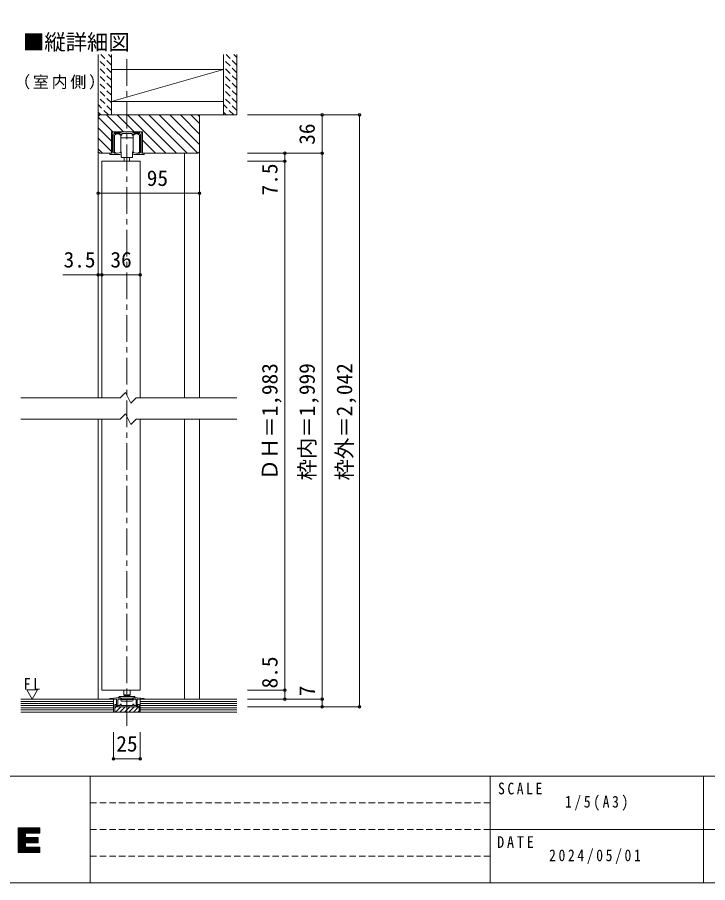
# Model space of a CAD drawing. Units: millimetres on the paper, with parts at other scales. Extents: x -197 to 328, y -138 to 137.
# Drawn here: x -70.8 to 58.6, y -138 to 24.2 of the extents above; entities that cross this region are included whole.
import ezdxf
from ezdxf.enums import TextEntityAlignment as Align

# ---------------------------------------------------------------- set-up
doc = ezdxf.new("R2010")
doc.units = ezdxf.units.MM
doc.header["$PDMODE"] = 32
doc.header["$PDSIZE"] = 0.5
doc.linetypes.add('CHAIN1', pattern=[8, 5, -1, 1, -1])
doc.linetypes.add('DASHED1', pattern=[1.8, 1.2, -0.6])
for name, color, linetype, lineweight in [('0-0_補助線', 7, 'Continuous', 9), ('0-1_通り芯', 4, 'Continuous', 9), ('0-3_仕上げ', 2, 'Continuous', 9), ('0-4_枠', 3, 'Continuous', 9), ('0-6_扉', 6, 'Continuous', 9), ('0-7_金物', 7, 'Continuous', 9), ('0-A_文字', 7, 'Continuous', 9), ('0-B_寸法', 7, 'Continuous', 9), ('0-C_ハッチ', 4, 'DASHED1', 9), ('F-0_補助線', 7, 'Continuous', 9), ('F-1_枠', 7, 'Continuous', 9)]:
    doc.layers.add(name, color=color, linetype=linetype, lineweight=lineweight)
doc.layers.add('F-A_文字', color=7, linetype='Continuous')
doc.styles.add('ＭＳ ゴシック', font='')
doc.styles.get('ＭＳ ゴシック').set_extended_font_data('MS Gothic')

# ---------------------------------------------------------------- blocks, each defined once
blk = doc.blocks.new('04')
at = {"layer": '0-0_補助線', "lineweight": 18}
for p, q in [((-2.785, 2.066), (-2.785, -1.734)), ((-2.585, 2.266), (-2.385, 2.266)), ((-2.545, 1.766), (-2.545, -1.353)), ((-2.385, 2.266), (-2.385, 2.246)), ((-2.345, 1.966), (-1.405, 1.966)), ((-1.085, 2.266), (1.115, 2.266)), ((-1.015, 1.646), (-1.039, 1.646)), ((-1.021, 1.646), (-1.015, 1.646)), ((-0.975, 1.966), (-0.085, 1.966)), ((-0.975, 1.686), (-0.975, 1.966)), ((-0.085, 1.966), (0.015, 2.066)), ((1.068, 1.646), (1.045, 1.646)), ((1.605, 1.966), (1.435, 1.966)), ((1.605, 1.966), (2.375, 1.966)), ((2.575, 1.766), (2.575, -1.353)), ((2.815, 2.066), (2.815, -1.734)), ((-3.185, -1.874), (-3.185, -1.794)), ((-2.785, -1.734), (-3.125, -1.734)), ((-1.305, -1.974), (-3.085, -1.974)), ((-2.185, -1.713), (-1.745, -1.713)), ((-1.105, -1.637), (-1.105, -1.774)), ((-0.484, -2.513), (-0.484, -2.543)), ((-0.484, -2.543), (-0.484, -3.234)), ((0.516, -2.513), (0.516, -2.543)), ((0.516, -2.543), (0.516, -3.234)), ((1.135, -1.637), (1.135, -1.774)), ((3.115, -1.974), (1.335, -1.974)), ((1.775, -1.713), (2.215, -1.713)), ((2.815, -1.734), (3.155, -1.734)), ((3.215, -1.794), (3.215, -1.874))]:
    blk.add_line(p, q, dxfattribs=at)
at = {"layer": '0-0_補助線'}
for p, q in [((-2.344, 1.687), (-2.344, 0.837)), ((-1.144, 1.287), (-1.144, 1.687)), ((1.176, 1.687), (1.176, 1.287)), ((2.376, 0.837), (2.376, 1.687)), ((-2.344, 1.047), (-2.344, -0.073)), ((-2.344, 0.647), (-2.344, 0.837)), ((-2.344, -0.473), (-2.344, 0.647)), ((-1.145, 1.19), (-1.045, 1.19)), ((-1.144, 1.287), (-1.144, 0.837)), ((-1.144, 0.837), (-1.144, 0.647)), ((-1.144, 0.647), (-1.144, -0.473)), ((-0.945, 1.19), (-1.045, 1.19)), ((-0.945, 1.19), (-1.045, 1.19)), ((0.015, 1.19), (-0.945, 1.19)), ((0.015, 1.19), (-0.945, 1.19)), ((0.015, 1.19), (0.975, 1.19)), ((0.015, 1.19), (0.975, 1.19)), ((0.975, 1.19), (1.075, 1.19)), ((0.975, 1.19), (1.075, 1.19)), ((1.175, 1.19), (1.075, 1.19)), ((1.176, 0.837), (1.176, 1.287)), ((1.176, 0.647), (1.176, 0.837)), ((1.176, -0.473), (1.176, 0.647)), ((2.376, 0.837), (2.376, 0.647)), ((2.376, 0.647), (2.376, -0.473)), ((-2.344, -0.663), (-2.344, -0.473)), ((-2.344, -0.663), (-2.344, -1.513)), ((-1.045, -1.45), (-1.145, -1.45)), ((-1.144, -0.473), (-1.144, -0.663)), ((-1.144, -1.113), (-1.144, -0.663)), ((-1.144, -1.513), (-1.144, -1.113)), ((-1.045, -1.71), (-1.045, -1.45)), ((-1.045, -1.45), (-1.045, -1.71)), ((1.075, -1.45), (1.175, -1.45)), ((1.075, -1.71), (1.075, -1.45)), ((1.075, -1.45), (1.075, -1.71)), ((1.176, -0.663), (1.176, -0.473)), ((1.176, -0.663), (1.176, -1.113)), ((1.176, -1.113), (1.176, -1.513)), ((2.376, -0.473), (2.376, -0.663)), ((2.376, -1.513), (2.376, -0.663)), ((-1.045, -2.41), (-1.045, -1.71)), ((-0.945, -2.51), (-0.585, -2.51)), ((-0.585, -2.51), (0.015, -2.51)), ((-0.485, -2.51), (0.015, -2.51)), ((0.515, -2.51), (0.015, -2.51)), ((0.615, -2.51), (0.015, -2.51)), ((0.975, -2.51), (0.615, -2.51)), ((1.075, -2.41), (1.075, -1.71))]:
    blk.add_line(p, q, dxfattribs=at)
at = {"layer": '0-0_補助線', "lineweight": 18}
for points in [[(-2.325, 2.186), (-1.085, 2.186), (-1.085, 2.266)], [(0.015, 2.066), (0.115, 1.966), (1.005, 1.966), (1.005, 1.686)], [(1.115, 2.266), (1.115, 2.186), (2.355, 2.186)], [(2.415, 2.246), (2.415, 2.266), (2.615, 2.266)]]:
    blk.add_lwpolyline(points, dxfattribs=at)
for centre, radius, start, end in [((-2.585, 2.066), 0.2, 90, 180), ((-2.345, 1.766), 0.2, 90, 180), ((-2.325, 2.246), 0.06, 180, 270), ((-1.405, 1.616), 0.35, 7.76643, 90), ((-1.039, 1.666), 0.02, 187.76643, 270), ((-1.015, 1.686), 0.04, 270, 0), ((1.045, 1.686), 0.04, 180, 270), ((1.068, 1.666), 0.02, 270, 352.23357), ((1.435, 1.616), 0.35, 90, 172.23357), ((2.355, 2.246), 0.06, 270, 0), ((2.375, 1.766), 0.2, 0, 90), ((2.615, 2.066), 0.2, 0, 90), ((-2.185, -1.353), 0.36, 180, 270), ((-1.745, -0.713), 1, 270, 301.23293), ((-1.185, -1.637), 0.08, 0, 121.23293), ((1.215, -1.637), 0.08, 58.76707, 180), ((1.775, -0.713), 1, 238.76707, 270), ((2.215, -1.353), 0.36, 270, 0), ((-3.125, -1.794), 0.06, 90, 180), ((-3.085, -1.874), 0.1, 180, 270), ((-1.305, -1.774), 0.2, 270, 0), ((1.335, -1.774), 0.2, 180, 270), ((3.115, -1.874), 0.1, 270, 0), ((3.155, -1.794), 0.06, 0, 90)]:
    blk.add_arc(centre, radius, start, end, dxfattribs=at)
at = {"layer": '0-0_補助線'}
for centre, radius, start, end in [((-1.744, 0.887), 1, 53.1301, 126.8699), ((1.776, 0.887), 1, 53.1301, 126.8699), ((-1.744, -0.713), 1, 233.1301, 306.8699), ((1.776, -0.713), 1, 233.1301, 306.8699), ((-0.945, -2.41), 0.1, 180, 270), ((0.975, -2.41), 0.1, 270, 0)]:
    blk.add_arc(centre, radius, start, end, dxfattribs=at)

msp = doc.modelspace()

# ---------------------------------------------------------------- linework, layer by layer
at = {"layer": '0-0_補助線'}
for p, q in [((-50.869, -101.9), (-50.869, -102.795)), ((-49.669, -102.795), (-49.669, -101.9)), ((-51.769, -103.339), (-51.769, -103.199)), ((-51.769, -103.339), (-51.595, -103.339)), ((-51.669, -103.099), (-49.669, -103.099)), ((-51.595, -103.339), (-51.305, -103.385)), ((-51.305, -103.385), (-51.279, -103.389)), ((-51.279, -103.619), (-51.279, -103.389)), ((-51.279, -103.391), (-49.259, -103.391)), ((-51.279, -103.659), (-49.259, -103.659)), ((-50.869, -102.795), (-49.669, -102.795)), ((-50.619, -102.839), (-50.869, -102.795)), ((-50.769, -102.899), (-50.869, -102.999)), ((-50.869, -103.099), (-50.869, -102.999)), ((-49.669, -102.999), (-50.869, -102.999)), ((-50.769, -102.899), (-49.769, -102.899)), ((-50.619, -102.839), (-49.919, -102.839)), ((-50.619, -102.839), (-50.619, -102.899)), ((-49.919, -102.839), (-49.669, -102.795)), ((-49.919, -102.839), (-49.919, -102.899)), ((-49.669, -102.999), (-49.769, -102.899)), ((-49.669, -102.999), (-49.669, -103.099)), ((-49.669, -103.099), (-48.869, -103.099)), ((-49.259, -103.389), (-48.944, -103.339)), ((-49.259, -103.389), (-49.259, -103.619)), ((-48.944, -103.339), (-48.769, -103.339)), ((-48.769, -103.199), (-48.769, -103.339)), ((-51.269, -103.959), (-49.269, -103.959))]:
    msp.add_line(p, q, dxfattribs=at)
for points in [[(-51.429, -103.799), (-51.429, -103.659), (-51.319, -103.659)], [(-51.319, -103.659), (-51.279, -103.659), (-51.279, -103.619)], [(-49.259, -103.619), (-49.259, -103.659), (-49.219, -103.659)], [(-49.219, -103.659), (-49.109, -103.659), (-49.109, -103.799)]]:
    msp.add_lwpolyline(points, dxfattribs=at)
for centre, radius, start, end in [((-51.669, -103.199), 0.1, 90, 180), ((-51.269, -103.799), 0.16, 180, 270), ((-49.269, -103.799), 0.16, 270, 0), ((-48.869, -103.199), 0.1, 0, 90)]:
    msp.add_arc(centre, radius, start, end, dxfattribs=at)
at = {"layer": '0-1_通り芯', "linetype": 'CHAIN1'}
msp.add_line((-50.269, -108.6), (-50.269, 17.25), dxfattribs=at)
at = {"layer": '0-3_仕上げ'}
for p, q in [((-55.669, 5.95), (-55.669, 17.25)), ((-53.169, 5.95), (-53.169, 17.25)), ((-32.169, 5.95), (-32.169, 17.25)), ((-29.669, 5.95), (-29.669, 17.25)), ((-53.169, 14.45), (-32.169, 14.45)), ((-53.169, 8.45), (-32.169, 8.45)), ((-55.669, 5.95), (-29.669, 5.95)), ((-52.769, -103.6), (-70.169, -103.6)), ((-52.769, -106), (-52.769, -103.6)), ((-47.769, -106), (-47.769, -103.6)), ((-29.669, -103.6), (-47.769, -103.6)), ((-70.169, -106), (-29.669, -106))]:
    msp.add_line(p, q, dxfattribs=at)
at = {"layer": '0-3_仕上げ', "color": 7}
for p, q in [((-32.169, 14.45), (-53.169, 8.45)), ((-70.169, -104), (-52.769, -104)), ((-70.169, -104.4), (-52.769, -104.4)), ((-70.169, -104.8), (-52.769, -104.8)), ((-70.169, -105.2), (-52.769, -105.2)), ((-47.769, -104), (-29.669, -104)), ((-47.769, -104.4), (-29.669, -104.4)), ((-47.769, -104.8), (-29.669, -104.8)), ((-47.769, -105.2), (-29.669, -105.2)), ((-70.169, -105.6), (-52.769, -105.6)), ((-47.769, -105.6), (-29.669, -105.6))]:
    msp.add_line(p, q, dxfattribs=at)
at = {"layer": '0-4_枠', "color": 4}
for p, q in [((-55.669, -47.077), (-55.669, 5.95)), ((-36.669, -47.077), (-36.669, 5.95)), ((-39.469, -47.077), (-39.469, -1.25)), ((-55.669, -103.6), (-55.669, -51.077)), ((-39.469, -103.6), (-39.469, -51.077)), ((-36.669, -103.6), (-36.669, -51.077))]:
    msp.add_line(p, q, dxfattribs=at)
at = {"layer": '0-4_枠'}
for p, q in [((-55.369, 5.95), (-55.669, 5.65)), ((-55.669, 5.65), (-55.669, -0.95)), ((-36.969, 5.95), (-55.369, 5.95)), ((-53.169, 2.75), (-47.369, 2.75)), ((-55.669, -0.95), (-55.369, -1.25))]:
    msp.add_line(p, q, dxfattribs=at)
for points in [[(-36.969, -1.25), (-36.669, -0.95), (-36.669, 5.65), (-36.969, 5.95)], [(-55.369, -1.25), (-53.169, -1.25), (-53.169, 2.75)], [(-47.369, 2.75), (-47.369, -1.25), (-36.969, -1.25)]]:
    msp.add_lwpolyline(points, dxfattribs=at)
at = {"layer": '0-6_扉'}
for p, q in [((-54.969, -2.75), (-47.769, -2.75)), ((-54.969, -47.077), (-54.969, -2.75)), ((-47.769, -47.077), (-47.769, -2.75)), ((-54.969, -101.9), (-54.969, -51.077)), ((-47.769, -101.9), (-47.769, -51.077)), ((-54.969, -101.9), (-47.769, -101.9))]:
    msp.add_line(p, q, dxfattribs=at)
at = {"layer": '0-6_扉', "color": 2}
for p, q in [((-51.569, -47.077), (-70.169, -47.077)), ((-29.669, -47.077), (-48.569, -47.077)), ((-70.169, -51.077), (-51.569, -51.077)), ((-48.569, -51.077), (-29.669, -51.077))]:
    msp.add_line(p, q, dxfattribs=at)
for points in [[(-48.569, -47.077), (-49.569, -48.077), (-50.569, -46.077), (-51.569, -47.077)], [(-51.569, -51.077), (-50.569, -50.077), (-49.569, -52.077), (-48.569, -51.077)]]:
    msp.add_lwpolyline(points, dxfattribs=at)
at = {"layer": '0-7_金物'}
for p, q in [((-52.209, -103.36), (-53.409, -103.48)), ((-52.209, -103.6), (-53.409, -103.6)), ((-51.489, -103.36), (-52.209, -103.36)), ((-52.209, -104.7), (-52.209, -103.6)), ((-51.969, -103.7), (-51.969, -104.76)), ((-51.869, -103.6), (-51.489, -103.6)), ((-49.049, -103.36), (-48.329, -103.36)), ((-48.669, -103.6), (-49.049, -103.6)), ((-48.569, -103.7), (-48.569, -104.76)), ((-47.129, -103.48), (-48.329, -103.36)), ((-47.129, -103.6), (-48.329, -103.6)), ((-48.329, -104.7), (-48.329, -103.6)), ((-51.969, -104.76), (-51.569, -104.76)), ((-51.909, -105), (-48.629, -105)), ((-51.569, -104.6), (-51.569, -104.76)), ((-51.409, -104.56), (-51.529, -104.56)), ((-51.369, -104.6), (-51.369, -104.76)), ((-49.169, -104.6), (-49.169, -104.76)), ((-49.009, -104.56), (-49.129, -104.56)), ((-48.969, -104.6), (-48.969, -104.76)), ((-48.969, -104.76), (-48.569, -104.76))]:
    msp.add_line(p, q, dxfattribs=at)
at = {"layer": '0-7_金物', "color": 3}
for p, q in [((-52.269, -104.6), (-52.569, -104.6)), ((-52.269, -104.6), (-52.269, -105)), ((-52.269, -105), (-48.269, -105)), ((-48.269, -104.6), (-47.976, -104.6)), ((-48.269, -104.6), (-48.269, -105)), ((-47.976, -104.6), (-47.976, -106))]:
    msp.add_line(p, q, dxfattribs=at)
msp.add_lwpolyline([(-52.569, -104.6), (-52.569, -106), (-47.976, -106)], dxfattribs=at)
at = {"layer": '0-7_金物'}
msp.add_lwpolyline([(-51.369, -104.76), (-50.329, -104.76), (-50.269, -104.82), (-50.209, -104.76), (-49.169, -104.76)], dxfattribs=at)
for centre, radius, start, end in [((-53.409, -103.54), 0.06, 90, 270), ((-51.869, -103.7), 0.1, 90, 180), ((-51.489, -103.48), 0.12, 0, 90), ((-51.489, -103.48), 0.12, 270, 0), ((-49.049, -103.48), 0.12, 90, 180), ((-49.049, -103.48), 0.12, 180, 270), ((-48.669, -103.7), 0.1, 0, 90), ((-47.129, -103.54), 0.06, 270, 90), ((-51.909, -104.7), 0.3, 180, 270), ((-51.529, -104.6), 0.04, 90, 180), ((-51.409, -104.6), 0.04, 0, 90), ((-49.129, -104.6), 0.04, 90, 180), ((-49.009, -104.6), 0.04, 0, 90), ((-48.629, -104.7), 0.3, 270, 0)]:
    msp.add_arc(centre, radius, start, end, dxfattribs=at)
at = {"layer": '0-A_文字'}
msp.add_line((-69.057, -101.837), (-68.057, -103.569), dxfattribs=at)
msp.add_lwpolyline([(-69.057, -101.837), (-67.057, -101.837), (-68.057, -103.569)], dxfattribs=at)
at = {"layer": '0-B_寸法', "color": 4}
for p, q in [((-13.669, 5.95), (-27.669, 5.95)), ((-6.669, 5.95), (-13.669, 5.95)), ((-13.669, -1.25), (-13.669, 5.95)), ((-6.669, -105), (-6.669, 5.95)), ((-13.669, -1.25), (-27.669, -1.25)), ((-20.669, -1.25), (-20.669, -2.75)), ((-13.669, -1.25), (-13.669, -103.6)), ((-20.669, -2.75), (-27.669, -2.75)), ((-20.669, -2.75), (-20.669, -101.9)), ((-55.669, -8.75), (-55.669, -3.75)), ((-36.669, -8.75), (-36.669, -3.75)), ((-55.669, -8.75), (-36.669, -8.75)), ((-54.969, -24.038), (-62.312, -24.038)), ((-54.969, -24.038), (-47.769, -24.038)), ((-20.669, -101.9), (-27.669, -101.9)), ((-20.669, -103.6), (-20.669, -101.9)), ((-13.669, -103.6), (-27.669, -103.6)), ((-20.669, -103.6), (-27.669, -103.6)), ((-13.669, -103.6), (-27.669, -103.6)), ((-13.669, -103.6), (-13.669, -105)), ((-6.669, -105), (-27.669, -105)), ((-52.769, -114.794), (-52.769, -109.794)), ((-47.769, -114.794), (-47.769, -109.794)), ((-52.769, -114.794), (-47.769, -114.794))]:
    msp.add_line(p, q, dxfattribs=at)
at = {"layer": '0-B_寸法'}
for p in [(-13.669, 5.95), (-6.669, 5.95), (-20.669, -1.25), (-13.669, -1.25), (-20.669, -2.75), (-55.669, -8.75), (-36.669, -8.75), (-55.669, -24.038), (-54.969, -24.038), (-47.769, -24.038), (-20.669, -101.9), (-20.669, -103.6), (-13.669, -103.6), (-13.669, -105), (-6.669, -105), (-52.769, -114.794), (-47.769, -114.794)]:
    msp.add_point(p, dxfattribs=at)
at = {"layer": '0-C_ハッチ'}
for p, q in [((-53.169, 13.862), (-55.669, 16.362)), ((-53.169, 15.277), (-55.143, 17.25)), ((-53.169, 16.691), (-53.729, 17.25)), ((-29.669, 13.862), (-32.169, 16.362)), ((-29.669, 15.277), (-31.643, 17.25)), ((-29.669, 16.691), (-30.229, 17.25)), ((-53.169, 12.448), (-55.669, 14.948)), ((-29.669, 12.448), (-32.169, 14.948)), ((-53.169, 11.034), (-55.669, 13.534)), ((-29.669, 11.034), (-32.169, 13.534)), ((-53.169, 9.62), (-55.669, 12.12)), ((-29.669, 9.62), (-32.169, 12.12)), ((-53.169, 8.206), (-55.669, 10.706)), ((-29.669, 8.206), (-32.169, 10.706)), ((-53.169, 6.791), (-55.669, 9.291)), ((-29.669, 6.791), (-32.169, 9.291)), ((-53.742, 5.95), (-55.669, 7.877)), ((-30.242, 5.95), (-32.169, 7.877)), ((-55.157, 5.95), (-55.669, 6.463)), ((-31.657, 5.95), (-32.169, 6.463))]:
    msp.add_line(p, q, dxfattribs=at)
at = {"layer": '0-C_ハッチ', "linetype": 'Continuous'}
for p, q in [((-52.893, 2.75), (-55.669, 5.526)), ((-50.913, 2.75), (-54.113, 5.95)), ((-48.933, 2.75), (-52.133, 5.95)), ((-42.954, -1.25), (-50.154, 5.95)), ((-40.974, -1.25), (-48.174, 5.95)), ((-38.994, -1.25), (-46.194, 5.95)), ((-37.014, -1.25), (-44.214, 5.95)), ((-36.669, 0.385), (-42.234, 5.95)), ((-36.669, 2.365), (-40.254, 5.95)), ((-36.669, 4.345), (-38.274, 5.95)), ((-53.169, 1.046), (-55.669, 3.546)), ((-53.169, -0.934), (-55.669, 1.566)), ((-44.933, -1.25), (-47.369, 1.186)), ((-54.833, -1.25), (-55.669, -0.414)), ((-52.569, -105.271), (-52.269, -104.971)), ((-52.45, -106), (-51.45, -105)), ((-51.602, -106), (-50.602, -105)), ((-50.753, -106), (-49.753, -105)), ((-49.905, -106), (-48.905, -105)), ((-49.056, -106), (-47.976, -104.92)), ((-48.208, -106), (-47.976, -105.768))]:
    msp.add_line(p, q, dxfattribs=at)
at = {"layer": 'F-0_補助線', "color": 3, "lineweight": 18}
msp.add_line((-197.169, -118), (197.831, -118), dxfattribs=at)
at = {"layer": 'F-0_補助線', "color": 2, "linetype": 'DASHED1', "lineweight": 18}
for p, q in [((17.831, -123), (-57.169, -123)), ((17.831, -128), (-57.169, -128)), ((17.831, -133), (-57.169, -133))]:
    msp.add_line(p, q, dxfattribs=at)
at = {"layer": 'F-0_補助線'}
for p, q in [((-70.649, -127.729), (-70.649, -132.346)), ((-70.55, -127.729), (-70.55, -132.346)), ((-70.45, -127.729), (-70.45, -132.346)), ((-70.35, -127.729), (-70.35, -132.346)), ((-70.25, -127.729), (-70.25, -132.346)), ((-70.151, -127.729), (-70.151, -132.346)), ((-70.051, -127.729), (-70.051, -132.346)), ((-69.951, -127.729), (-69.951, -132.346)), ((-69.851, -127.729), (-69.851, -132.346)), ((-69.752, -127.729), (-69.752, -132.346)), ((-69.652, -127.729), (-69.652, -132.346)), ((-69.552, -127.729), (-69.552, -132.346)), ((-69.452, -127.729), (-69.452, -132.346)), ((-69.353, -127.729), (-69.353, -132.346)), ((-69.253, -127.729), (-69.253, -128.744)), ((-69.153, -127.729), (-69.153, -128.744)), ((-69.054, -127.729), (-69.054, -128.744)), ((-68.954, -127.729), (-68.954, -128.744)), ((-68.854, -127.729), (-68.854, -128.744)), ((-68.754, -127.729), (-68.754, -128.744)), ((-68.655, -127.729), (-68.655, -128.744)), ((-68.555, -127.729), (-68.555, -128.744)), ((-68.455, -127.729), (-68.455, -128.744)), ((-68.355, -127.729), (-68.355, -128.744)), ((-68.256, -127.729), (-68.256, -128.744)), ((-68.156, -127.729), (-68.156, -128.744)), ((-68.056, -127.729), (-68.056, -128.744)), ((-67.956, -127.729), (-67.956, -128.744)), ((-67.857, -127.729), (-67.857, -128.744)), ((-67.757, -127.729), (-67.757, -128.744)), ((-67.657, -127.729), (-67.657, -128.744)), ((-67.558, -127.729), (-67.558, -128.744)), ((-67.458, -127.729), (-67.458, -128.744)), ((-67.358, -127.729), (-67.358, -128.744)), ((-67.258, -127.729), (-67.258, -128.744)), ((-67.159, -127.729), (-67.159, -128.744)), ((-67.059, -127.729), (-67.059, -128.744)), ((-66.959, -127.729), (-66.959, -128.744)), ((-66.859, -127.729), (-66.859, -128.744)), ((-66.76, -127.729), (-66.76, -128.744)), ((-66.66, -127.729), (-66.66, -128.744)), ((-69.253, -129.533), (-69.253, -130.548)), ((-69.153, -129.533), (-69.153, -130.548)), ((-69.054, -129.533), (-69.054, -130.548)), ((-68.954, -129.533), (-68.954, -130.548)), ((-68.854, -129.533), (-68.854, -130.548)), ((-68.754, -129.533), (-68.754, -130.548)), ((-68.655, -129.533), (-68.655, -130.548)), ((-68.555, -129.533), (-68.555, -130.548)), ((-68.455, -129.533), (-68.455, -130.548)), ((-68.355, -129.533), (-68.355, -130.548)), ((-68.256, -129.533), (-68.256, -130.548)), ((-68.156, -129.533), (-68.156, -130.548)), ((-68.056, -129.533), (-68.056, -130.548)), ((-67.956, -129.533), (-67.956, -130.548)), ((-67.857, -129.533), (-67.857, -130.548)), ((-67.757, -129.533), (-67.757, -130.548)), ((-67.657, -129.533), (-67.657, -130.548)), ((-67.558, -129.533), (-67.558, -130.548)), ((-67.458, -129.533), (-67.458, -130.548)), ((-67.358, -129.533), (-67.358, -130.548)), ((-67.258, -129.533), (-67.258, -130.548)), ((-67.159, -129.533), (-67.159, -130.548)), ((-67.059, -129.533), (-67.059, -130.548)), ((-66.959, -129.533), (-66.959, -130.548)), ((-69.253, -131.329), (-69.253, -132.346)), ((-69.153, -131.329), (-69.153, -132.346)), ((-69.054, -131.329), (-69.054, -132.346)), ((-68.954, -131.329), (-68.954, -132.346)), ((-68.854, -131.329), (-68.854, -132.346)), ((-68.754, -131.329), (-68.754, -132.346)), ((-68.655, -131.329), (-68.655, -132.346)), ((-68.555, -131.329), (-68.555, -132.346)), ((-68.455, -131.329), (-68.455, -132.346)), ((-68.355, -131.329), (-68.355, -132.346)), ((-68.256, -131.329), (-68.256, -132.346)), ((-68.156, -131.329), (-68.156, -132.346)), ((-68.056, -131.329), (-68.056, -132.346)), ((-67.956, -131.329), (-67.956, -132.346)), ((-67.857, -131.329), (-67.857, -132.346)), ((-67.757, -131.329), (-67.757, -132.346)), ((-67.657, -131.329), (-67.657, -132.346)), ((-67.558, -131.329), (-67.558, -132.346)), ((-67.458, -131.329), (-67.458, -132.346)), ((-67.358, -131.329), (-67.358, -132.346)), ((-67.258, -131.329), (-67.258, -132.346)), ((-67.159, -131.329), (-67.159, -132.346)), ((-67.059, -131.329), (-67.059, -132.346)), ((-66.959, -131.329), (-66.959, -132.346)), ((-66.859, -131.329), (-66.859, -132.346)), ((-66.76, -131.329), (-66.76, -132.346)), ((-66.66, -131.329), (-66.66, -132.346))]:
    msp.add_line(p, q, dxfattribs=at)
at = {"layer": 'F-0_補助線', "color": 3, "lineweight": 18}
msp.add_lwpolyline([(-197.169, 137), (197.831, 137), (197.831, -138), (-197.169, -138)], close=True, dxfattribs=at)
at = {"layer": 'F-0_補助線', "color": 2, "lineweight": 18}
for points in [[(-112.169, -118), (-57.169, -118), (-57.169, -138), (-112.169, -138)], [(17.831, -118), (57.831, -118), (57.831, -128), (17.831, -128)], [(57.831, -118), (177.831, -118), (177.831, -128), (57.831, -128)], [(17.831, -128), (57.831, -128), (57.831, -138), (17.831, -138)]]:
    msp.add_lwpolyline(points, close=True, dxfattribs=at)
at = {"layer": 'F-1_枠'}
msp.add_lwpolyline([(-66.608, -128.744), (-66.608, -127.729), (-70.649, -127.729), (-70.649, -132.346), (-66.608, -132.346), (-66.608, -131.329), (-69.302, -131.329), (-69.302, -130.548), (-66.898, -130.548), (-66.898, -129.533), (-69.302, -129.533), (-69.302, -128.744)], close=True, dxfattribs=at)

# ---------------------------------------------------------------- block references
at = {"layer": '0-0_補助線'}
msp.add_blockref('04', (-50.284, 0.484), dxfattribs=at)

# ---------------------------------------------------------------- texts
at = {"layer": '0-A_文字', "style": 'ＭＳ ゴシック'}
msp.add_text('■縦詳細図', height=2.933, dxfattribs=at).set_placement((-69.769, 17.25), align=Align.BOTTOM_LEFT)
at = {"layer": '0-A_文字', "char_height": 2.199, "attachment_point": 7, "style": 'ＭＳ ゴシック'}
for s, insert in [('\\T1.17;（室内側）', (-71.419, 10.75)), ('\\T1.36;\\W0.9;FL', (-69.682, -101.837))]:
    msp.add_mtext(s, dxfattribs=dict(at, insert=insert))
at = {"layer": '0-B_寸法', "style": 'ＭＳ ゴシック'}
for s, p in [('36', (-14.169, 0.35)), ('7.5', (-21.169, -9.144)), ('ＤＨ＝1,983', (-21.169, -62.577)), ('枠内＝1,999', (-14.169, -62.577)), ('枠外＝2,042', (-7.169, -62.577)), ('8.5', (-21.169, -101.574)), ('7', (-14.169, -103.056))]:
    msp.add_text(s, height=2.933, rotation=90, dxfattribs=at).set_placement(p, align=Align.BOTTOM_LEFT)
for s, p in [('95', (-46.56, -8.25)), ('3.5', (-62.153, -23.538)), ('36', (-53.369, -23.538)), ('25', (-52.269, -114.294))]:
    msp.add_text(s, height=2.933, dxfattribs=at).set_placement(p, align=Align.BOTTOM_LEFT)
at = {"layer": 'F-A_文字', "char_height": 2.199, "attachment_point": 7, "style": 'ＭＳ ゴシック'}
for s, insert in [('\\T1.38;\\W0.85;SCALE', (19.3, -121.478)), ('\\T1.39;\\W0.85;1/5(A3)', (31.843, -124.5)), ('\\T1.38;\\W0.9;DATE', (19.106, -131.478)), ('\\T1.39;\\W0.85;2024/05/01', (28.87, -134.5))]:
    msp.add_mtext(s, dxfattribs=dict(at, insert=insert))

doc.saveas('drawing.dxf')
